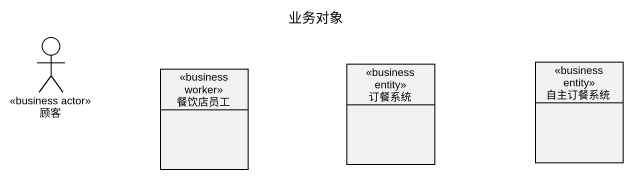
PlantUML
@startuml
title 业务对象
allowmixing
hide circle
hide empty members
actor 顾客 <<business actor>>
class 餐饮店员工 <<business worker>>
class 订餐系统 <<business entity>>
class 自主订餐系统 <<business entity>>
@enduml
